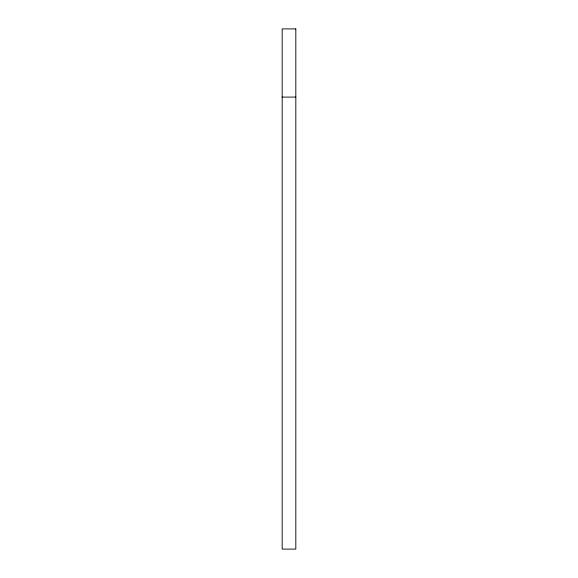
<?xml version="1.0" encoding="UTF-8"?>
<svg xmlns="http://www.w3.org/2000/svg" width="578" height="578" viewBox="0 0 578 578"><rect width="100%" height="100%" fill="white"/><g stroke="black" fill="none" stroke-linecap="round" stroke-linejoin="round"><path stroke-width="0.87" d="M282.18 97.097L295.82 97.097M295.82 28.9L282.18 28.9L282.18 549.1L295.82 549.1L295.82 28.9"/></g></svg>
